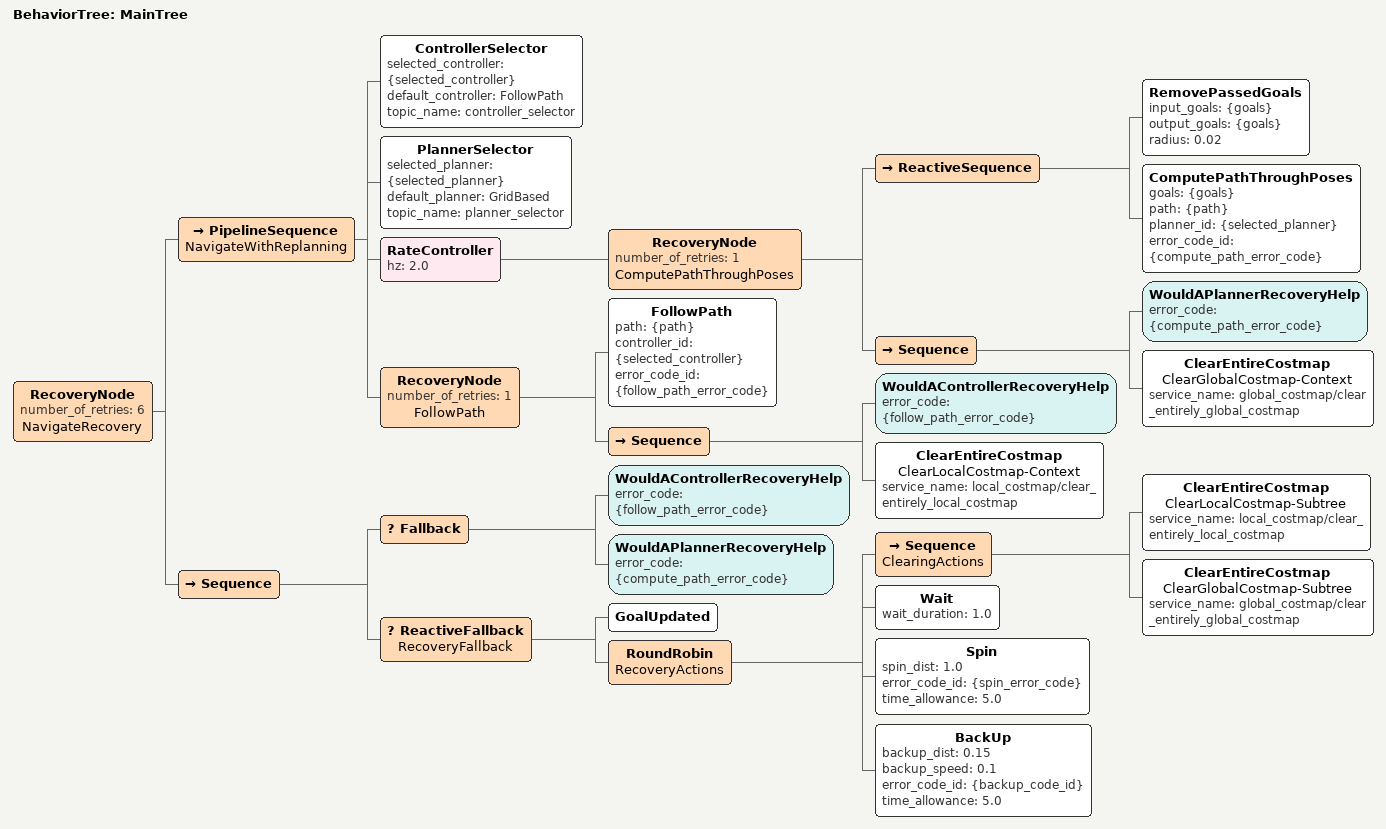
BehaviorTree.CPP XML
<root BTCPP_format="4" main_tree_to_execute="MainTree">
  <BehaviorTree ID="MainTree">
    <RecoveryNode number_of_retries="6" name="NavigateRecovery">
      <PipelineSequence name="NavigateWithReplanning">
        <ControllerSelector selected_controller="{selected_controller}" default_controller="FollowPath" topic_name="controller_selector"/>
        <PlannerSelector selected_planner="{selected_planner}" default_planner="GridBased" topic_name="planner_selector"/>
        <RateController hz="2.0">
          <RecoveryNode number_of_retries="1" name="ComputePathThroughPoses">
            <ReactiveSequence>
              <RemovePassedGoals input_goals="{goals}" output_goals="{goals}" radius="0.02"/>
              <ComputePathThroughPoses goals="{goals}" path="{path}" planner_id="{selected_planner}" error_code_id="{compute_path_error_code}"/>
            </ReactiveSequence>
            <Sequence>
              <WouldAPlannerRecoveryHelp error_code="{compute_path_error_code}"/>
              <ClearEntireCostmap name="ClearGlobalCostmap-Context" service_name="global_costmap/clear_entirely_global_costmap"/>
            </Sequence>
          </RecoveryNode>
        </RateController>
        <RecoveryNode number_of_retries="1" name="FollowPath">
          <FollowPath path="{path}" controller_id="{selected_controller}" error_code_id="{follow_path_error_code}"/>
          <Sequence>
            <WouldAControllerRecoveryHelp error_code="{follow_path_error_code}"/>
            <ClearEntireCostmap name="ClearLocalCostmap-Context" service_name="local_costmap/clear_entirely_local_costmap"/>
          </Sequence>
        </RecoveryNode>
      </PipelineSequence>
      <Sequence>
        <Fallback>
          <WouldAControllerRecoveryHelp error_code="{follow_path_error_code}"/>
          <WouldAPlannerRecoveryHelp error_code="{compute_path_error_code}"/>
        </Fallback>
        <ReactiveFallback name="RecoveryFallback">
          <GoalUpdated/>
          <RoundRobin name="RecoveryActions">
            <Sequence name="ClearingActions">
              <ClearEntireCostmap name="ClearLocalCostmap-Subtree" service_name="local_costmap/clear_entirely_local_costmap"/>
              <ClearEntireCostmap name="ClearGlobalCostmap-Subtree" service_name="global_costmap/clear_entirely_global_costmap"/>
            </Sequence>
            <Wait wait_duration="1.0"/>
            <Spin spin_dist="1.0" error_code_id="{spin_error_code}" time_allowance="5.0"/>
            <BackUp backup_dist="0.15" backup_speed="0.1" error_code_id="{backup_code_id}" time_allowance="5.0"/>
          </RoundRobin>
        </ReactiveFallback>
      </Sequence>
    </RecoveryNode>
  </BehaviorTree>
</root>
